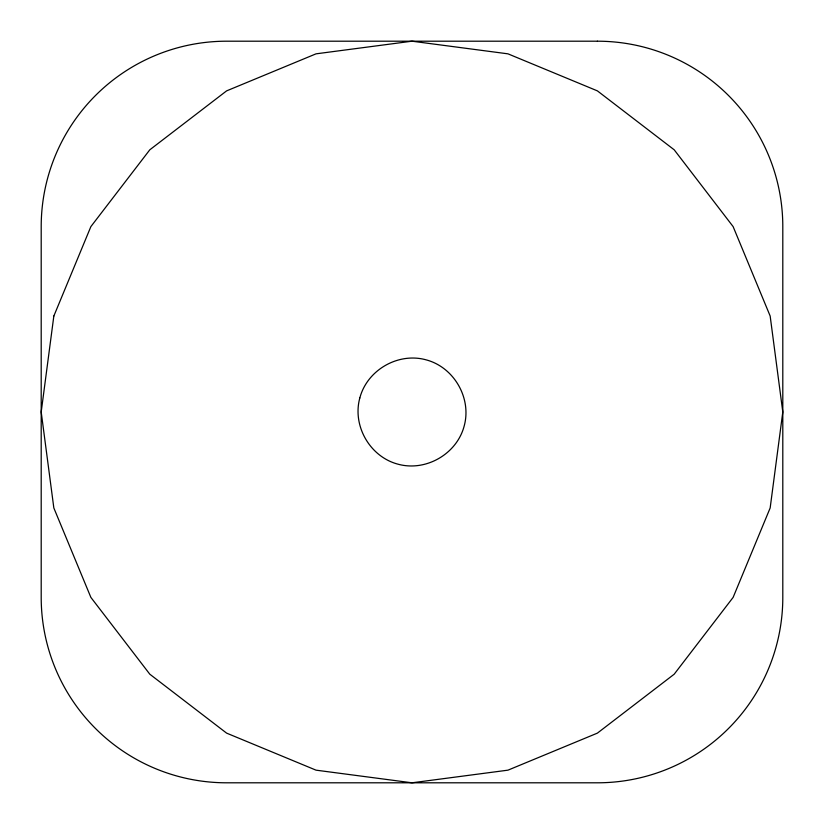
<?xml version="1.0" encoding="UTF-8"?>
<svg xmlns="http://www.w3.org/2000/svg" width="824" height="824" viewBox="0 0 824 824"><rect width="100%" height="100%" fill="white"/><g stroke="black" fill="none" stroke-linecap="round" stroke-linejoin="round"><path stroke-width="1.24" d="M53.838 316.035L41.2 412L53.838 507.965L90.877 597.4L149.803 674.197L226.6 733.123L316.035 770.162L412 782.8L507.965 770.162L597.4 733.123L674.197 674.197L733.123 597.4L770.162 507.965L782.8 412L770.162 316.035L733.123 226.6L674.197 149.803L597.4 90.877L507.965 53.838L412 41.2L316.035 53.838L226.6 90.877L149.803 149.803L90.877 226.6L53.838 316.035M359.81 398.013C352.147 425.905 370.038 456.877 398.013 464.19C425.905 471.853 456.877 453.962 464.19 425.987C471.853 398.095 453.962 367.123 425.987 359.81C398.095 352.147 367.123 370.038 359.81 398.013M597.4 41.2L226.6 41.2A185.4 185.4 0 0 0 41.2 226.6L41.2 597.4A185.4 185.4 0 0 0 226.6 782.8L597.4 782.8A185.4 185.4 0 0 0 782.8 597.4L782.8 226.6A185.4 185.4 0 0 0 597.4 41.2"/></g></svg>
